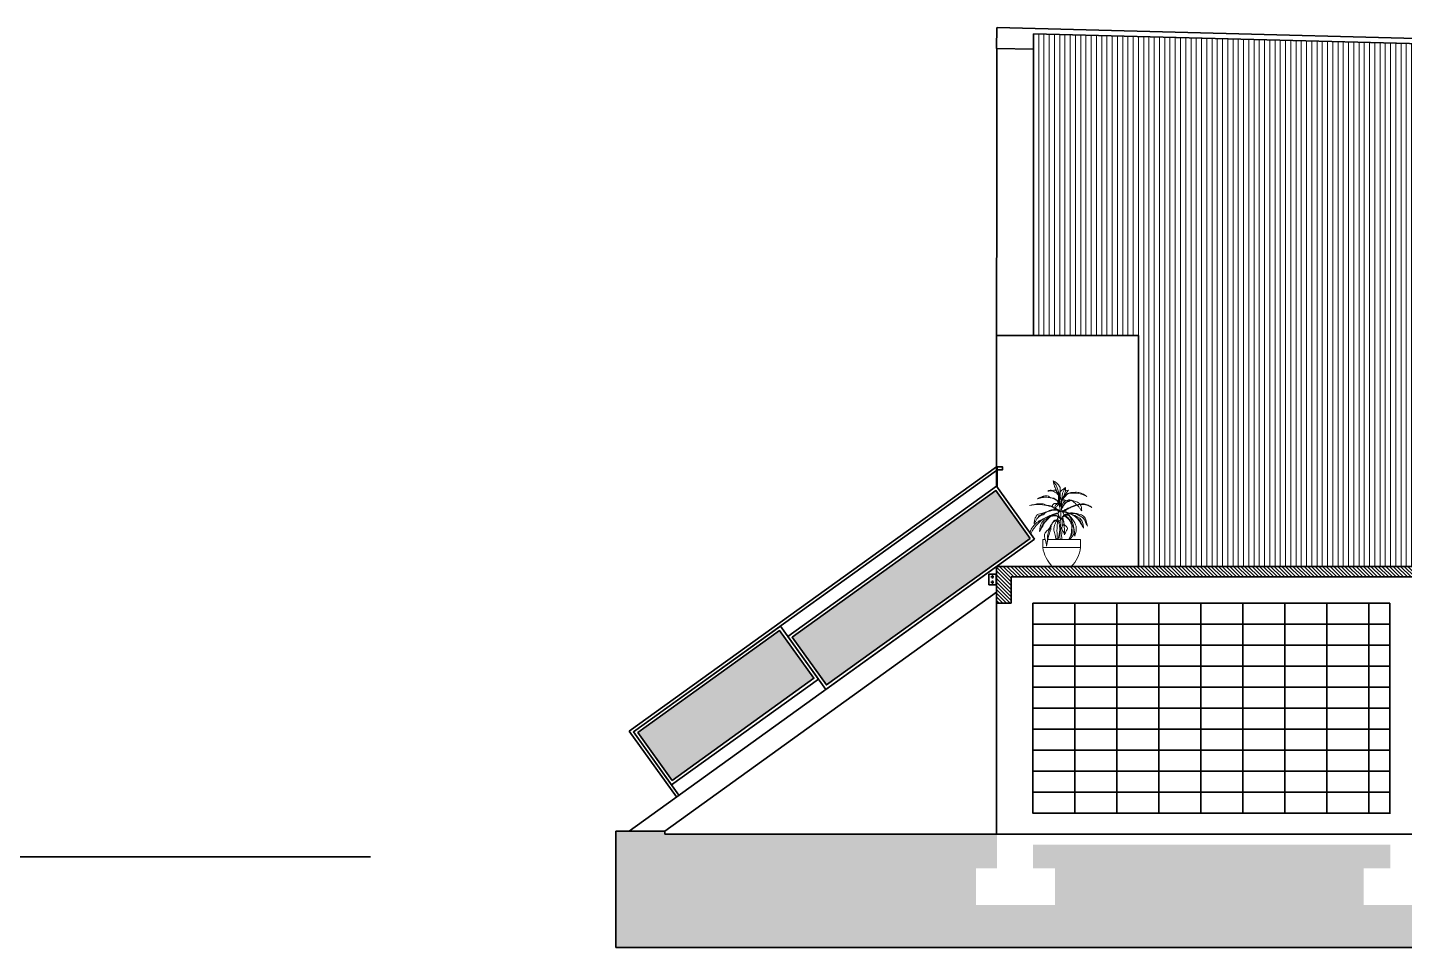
# Model space of a CAD drawing. Header units: metres. Extents: x -63 to 10476, y -9 to 13.
# Drawn here: x -35.09 to -21.97, y -8.85 to -0.09 of the extents above; entities that cross this region are included whole.
import ezdxf

# ---------------------------------------------------------------- set-up
doc = ezdxf.new("R2010")
doc.units = ezdxf.units.M
doc.header["$LTSCALE"] = 5
doc.header["$MEASUREMENT"] = 0
for name, color, linetype, lineweight in [('A-ANNO-NOTE', 7, 'Continuous', 35), ('A-ELEV-MBE1', 7, 'Continuous', 35), ('A-ELEV-PATT', 255, 'Continuous', 18), ('A-FURN', 253, 'Continuous', 18), ('A-FURN-', 253, 'Continuous', 0), ('A-SECT-MCUT', 7, 'Continuous', 35), ('A-SECT-PATT', 8, 'Continuous', 18)]:
    doc.layers.add(name, color=color, linetype=linetype, lineweight=lineweight)

msp = doc.modelspace()

# ---------------------------------------------------------------- hatches: boundary and pattern name
at = {"layer": 'A-SECT-PATT'}
h = msp.add_hatch(dxfattribs=at)
h.set_pattern_fill('ANSI31', color=256, scale=0.4, angle=315, style=0)
h.set_pattern_definition([(270, (61.292926, -81.840805), (0.05, -7e-17), [])])
h.paths.add_polyline_path([(-25.508, -0.151), (-20.052, -0.293), (-20.052, -5.224), (-22.091, -5.224), (-22.891, -5.224), (-24.518, -5.224), (-24.518, -3.024), (-25.496, -3.024)])
h = msp.add_hatch(dxfattribs=at)
h.set_pattern_fill('DOTS', color=256, scale=0.4, angle=542.9169, style=0)
h.set_pattern_definition([(182.91694, (-11.865687, -31.704144), (-0.011211598, -0.025603712), [0, -0.025])])
h.paths.add_polyline_path([(-27.597, -6.289), (-28.947, -7.261), (-29.274, -6.806), (-27.924, -5.835)])
h.paths.add_polyline_path([(-25.538, -4.956), (-27.478, -6.352), (-27.805, -5.898), (-25.865, -4.502)])
h = msp.add_hatch(dxfattribs=at)
h.set_pattern_fill('ANSI31', color=256, scale=0.2, angle=270, style=0)
h.set_pattern_definition([(315, (-11.865687, -31.704144), (0.01767767, 0.01767767), [])])
h.paths.add_polyline_path([(-19.948, -5.224), (-19.948, -5.224), (-19.808, -5.224), (-19.808, -5.574), (-19.948, -5.574), (-19.948, -5.324), (-25.718, -5.324), (-25.718, -5.573), (-25.858, -5.573), (-25.858, -5.224), (-25.718, -5.224)])
h = msp.add_hatch(dxfattribs=at)
h.set_pattern_fill('DOTS', color=256, angle=270, style=0)
h.set_pattern_definition([(180, (-16.667977, -21.320776), (-0.03125, -0.0625), [0, -0.0625])])
h.paths.add_polyline_path([(-25.303, -8.098), (-25.513, -8.098), (-25.513, -7.873), (-22.108, -7.873), (-22.108, -8.098), (-22.154, -8.098), (-22.363, -8.098), (-22.363, -8.448), (-21.613, -8.448), (-21.613, -8.098), (-21.812, -8.098), (-21.858, -8.098), (-21.858, -7.873), (-20.149, -7.873), (-20.149, -8.023), (-20.149, -8.098), (-20.359, -8.098), (-20.359, -8.448), (-19.609, -8.448), (-19.609, -8.098), (-19.808, -8.098), (-19.808, -7.948), (-19.808, -7.773), (-16.668, -7.773), (-16.668, -8.852), (-29.483, -8.852), (-29.483, -7.744), (-29.016, -7.744), (-29.016, -7.773), (-25.853, -7.773), (-25.853, -8.023), (-25.853, -8.098), (-26.053, -8.098), (-26.053, -8.448), (-25.303, -8.448)])

# ---------------------------------------------------------------- linework, layer by layer
at = {"layer": 'A-ANNO-NOTE'}
msp.add_line((-25.858, -3.024), (-24.507, -3.024), dxfattribs=at)
at = {"layer": 'A-ELEV-MBE1'}
for p, q in [((-25.86, -0.29), (-25.855, -0.091)), ((-19.801, -0.3), (-25.508, -0.151)), ((-25.508, -0.151), (-25.508, -0.298)), ((-25.86, -0.29), (-25.508, -0.298)), ((-24.507, -3.024), (-24.507, -5.224)), ((-25.858, -4.274), (-29.358, -6.793)), ((-25.858, -4.311), (-29.316, -6.8)), ((-25.858, -4.46), (-25.858, -4.274)), ((-25.858, -4.274), (-25.853, -4.274)), ((-25.853, -4.467), (-25.853, -4.274)), ((-25.858, -5.224), (-29.358, -7.744)), ((-25.858, -5.47), (-25.858, -5.224)), ((-25.933, -5.298), (-25.933, -5.398)), ((-25.933, -5.298), (-25.858, -5.298)), ((-25.913, -5.323), (-25.883, -5.323)), ((-25.913, -5.373), (-25.883, -5.373)), ((-25.898, -5.338), (-25.898, -5.308)), ((-25.898, -5.358), (-25.898, -5.388)), ((-25.863, -5.298), (-25.863, -5.398)), ((-25.858, -5.47), (-29.016, -7.744)), ((-25.933, -5.398), (-25.858, -5.398)), ((-25.858, -5.573), (-25.858, -7.773)), ((-29.358, -6.793), (-28.907, -7.419)), ((-29.316, -6.8), (-28.883, -7.402)), ((-22.108, -7.573), (-25.513, -7.574)), ((-29.483, -7.744), (-29.483, -8.852)), ((-29.483, -7.744), (-29.483, -8.852)), ((-29.016, -7.744), (-29.483, -7.744)), ((-29.016, -7.744), (-29.016, -7.773)), ((-29.016, -7.773), (-25.858, -7.773)), ((-29.483, -8.852), (-16.668, -8.852))]:
    msp.add_line(p, q, dxfattribs=at)
at = {"layer": 'A-ELEV-MBE1', "extrusion": (4.44089e-16, 4.48813e-31, -1)}
for p, q in [((-22.891, -5.224), (-22.091, -5.224)), ((-22.866, -5.224), (-22.116, -5.224)), ((-22.866, -5.224), (-22.116, -5.224))]:
    msp.add_line(p, q, dxfattribs=at)
at = {"layer": 'A-ELEV-MBE1'}
for points in [[(-19.801, -0.249), (-25.853, -0.091), (-25.853, -0.091), (-25.853, -0.091), (-25.853, -0.091), (-25.853, -0.091), (-25.853, -0.091)], [(-25.857, -0.29), (-25.858, -4.274)], [(-25.508, -3.024), (-25.508, -0.298)], [(-19.808, -7.773), (-25.858, -7.773)]]:
    msp.add_lwpolyline(points, dxfattribs=at)
for points in [[(-25.853, -4.304), (-25.853, -4.274), (-25.803, -4.274), (-25.803, -4.304)], [(-25.496, -4.963), (-25.858, -4.46), (-27.847, -5.891), (-27.484, -6.394)], [(-25.538, -4.956), (-25.865, -4.502), (-27.805, -5.898), (-27.478, -6.352)], [(-25.113, -5.574), (-25.513, -5.574), (-25.513, -5.774), (-25.113, -5.774)], [(-24.713, -5.574), (-25.113, -5.574), (-25.113, -5.774), (-24.713, -5.774)], [(-24.313, -5.574), (-24.713, -5.574), (-24.713, -5.774), (-24.313, -5.774)], [(-23.913, -5.574), (-24.313, -5.574), (-24.313, -5.774), (-23.913, -5.774)], [(-23.513, -5.574), (-23.913, -5.574), (-23.913, -5.774), (-23.513, -5.774)], [(-23.113, -5.574), (-23.513, -5.574), (-23.513, -5.774), (-23.113, -5.774)], [(-22.713, -5.574), (-23.113, -5.574), (-23.113, -5.774), (-22.713, -5.774)], [(-22.313, -5.574), (-22.713, -5.574), (-22.713, -5.774), (-22.313, -5.774)], [(-22.113, -5.574), (-22.313, -5.574), (-22.313, -5.774), (-22.113, -5.774)], [(-28.954, -7.303), (-27.555, -6.296), (-27.917, -5.793), (-29.316, -6.8)], [(-28.947, -7.261), (-27.597, -6.289), (-27.924, -5.835), (-29.274, -6.806)], [(-25.113, -5.774), (-25.513, -5.774), (-25.513, -5.974), (-25.113, -5.974)], [(-24.713, -5.774), (-25.113, -5.774), (-25.113, -5.974), (-24.713, -5.974)], [(-24.313, -5.774), (-24.713, -5.774), (-24.713, -5.974), (-24.313, -5.974)], [(-23.913, -5.774), (-24.313, -5.774), (-24.313, -5.974), (-23.913, -5.974)], [(-23.513, -5.774), (-23.913, -5.774), (-23.913, -5.974), (-23.513, -5.974)], [(-23.113, -5.774), (-23.513, -5.774), (-23.513, -5.974), (-23.113, -5.974)], [(-22.713, -5.774), (-23.113, -5.774), (-23.113, -5.974), (-22.713, -5.974)], [(-22.313, -5.774), (-22.713, -5.774), (-22.713, -5.974), (-22.313, -5.974)], [(-22.113, -5.774), (-22.313, -5.774), (-22.313, -5.974), (-22.113, -5.974)], [(-25.113, -5.974), (-25.513, -5.974), (-25.513, -6.174), (-25.113, -6.174)], [(-24.713, -5.974), (-25.113, -5.974), (-25.113, -6.174), (-24.713, -6.174)], [(-24.313, -5.974), (-24.713, -5.974), (-24.713, -6.174), (-24.313, -6.174)], [(-23.913, -5.974), (-24.313, -5.974), (-24.313, -6.174), (-23.913, -6.174)], [(-23.513, -5.974), (-23.913, -5.974), (-23.913, -6.174), (-23.513, -6.174)], [(-23.113, -5.974), (-23.513, -5.974), (-23.513, -6.174), (-23.113, -6.174)], [(-22.713, -5.974), (-23.113, -5.974), (-23.113, -6.174), (-22.713, -6.174)], [(-22.313, -5.974), (-22.713, -5.974), (-22.713, -6.174), (-22.313, -6.174)], [(-22.113, -5.974), (-22.313, -5.974), (-22.313, -6.174), (-22.113, -6.174)], [(-25.113, -6.174), (-25.513, -6.174), (-25.513, -6.374), (-25.113, -6.374)], [(-24.713, -6.174), (-25.113, -6.174), (-25.113, -6.374), (-24.713, -6.374)], [(-24.313, -6.174), (-24.713, -6.174), (-24.713, -6.374), (-24.313, -6.374)], [(-23.913, -6.174), (-24.313, -6.174), (-24.313, -6.374), (-23.913, -6.374)], [(-23.513, -6.174), (-23.913, -6.174), (-23.913, -6.374), (-23.513, -6.374)], [(-23.113, -6.174), (-23.513, -6.174), (-23.513, -6.374), (-23.113, -6.374)], [(-22.713, -6.174), (-23.113, -6.174), (-23.113, -6.374), (-22.713, -6.374)], [(-22.313, -6.174), (-22.713, -6.174), (-22.713, -6.374), (-22.313, -6.374)], [(-22.113, -6.174), (-22.313, -6.174), (-22.313, -6.374), (-22.113, -6.374)], [(-25.113, -6.374), (-25.513, -6.374), (-25.513, -6.574), (-25.113, -6.574)], [(-24.713, -6.374), (-25.113, -6.374), (-25.113, -6.574), (-24.713, -6.574)], [(-24.313, -6.374), (-24.713, -6.374), (-24.713, -6.574), (-24.313, -6.574)], [(-23.913, -6.374), (-24.313, -6.374), (-24.313, -6.574), (-23.913, -6.574)], [(-23.513, -6.374), (-23.913, -6.374), (-23.913, -6.574), (-23.513, -6.574)], [(-23.113, -6.374), (-23.513, -6.374), (-23.513, -6.574), (-23.113, -6.574)], [(-22.713, -6.374), (-23.113, -6.374), (-23.113, -6.574), (-22.713, -6.574)], [(-22.313, -6.374), (-22.713, -6.374), (-22.713, -6.574), (-22.313, -6.574)], [(-22.113, -6.374), (-22.313, -6.374), (-22.313, -6.574), (-22.113, -6.574)], [(-25.113, -6.574), (-25.513, -6.574), (-25.513, -6.774), (-25.113, -6.774)], [(-24.713, -6.574), (-25.113, -6.574), (-25.113, -6.774), (-24.713, -6.774)], [(-24.313, -6.574), (-24.713, -6.574), (-24.713, -6.774), (-24.313, -6.774)], [(-23.913, -6.574), (-24.313, -6.574), (-24.313, -6.774), (-23.913, -6.774)], [(-23.513, -6.574), (-23.913, -6.574), (-23.913, -6.774), (-23.513, -6.774)], [(-23.113, -6.574), (-23.513, -6.574), (-23.513, -6.774), (-23.113, -6.774)], [(-22.713, -6.574), (-23.113, -6.574), (-23.113, -6.774), (-22.713, -6.774)], [(-22.313, -6.574), (-22.713, -6.574), (-22.713, -6.774), (-22.313, -6.774)], [(-22.113, -6.574), (-22.313, -6.574), (-22.313, -6.774), (-22.113, -6.774)], [(-25.113, -6.774), (-25.513, -6.774), (-25.513, -6.974), (-25.113, -6.974)], [(-24.713, -6.774), (-25.113, -6.774), (-25.113, -6.974), (-24.713, -6.974)], [(-24.313, -6.774), (-24.713, -6.774), (-24.713, -6.974), (-24.313, -6.974)], [(-23.913, -6.774), (-24.313, -6.774), (-24.313, -6.974), (-23.913, -6.974)], [(-23.513, -6.774), (-23.913, -6.774), (-23.913, -6.974), (-23.513, -6.974)], [(-23.113, -6.774), (-23.513, -6.774), (-23.513, -6.974), (-23.113, -6.974)], [(-22.713, -6.774), (-23.113, -6.774), (-23.113, -6.974), (-22.713, -6.974)], [(-22.313, -6.774), (-22.713, -6.774), (-22.713, -6.974), (-22.313, -6.974)], [(-22.113, -6.774), (-22.313, -6.774), (-22.313, -6.974), (-22.113, -6.974)], [(-25.113, -6.974), (-25.513, -6.974), (-25.513, -7.174), (-25.113, -7.174)], [(-24.713, -6.974), (-25.113, -6.974), (-25.113, -7.174), (-24.713, -7.174)], [(-24.313, -6.974), (-24.713, -6.974), (-24.713, -7.174), (-24.313, -7.174)], [(-23.913, -6.974), (-24.313, -6.974), (-24.313, -7.174), (-23.913, -7.174)], [(-23.513, -6.974), (-23.913, -6.974), (-23.913, -7.174), (-23.513, -7.174)], [(-23.113, -6.974), (-23.513, -6.974), (-23.513, -7.174), (-23.113, -7.174)], [(-22.713, -6.974), (-23.113, -6.974), (-23.113, -7.174), (-22.713, -7.174)], [(-22.313, -6.974), (-22.713, -6.974), (-22.713, -7.174), (-22.313, -7.174)], [(-22.113, -6.974), (-22.313, -6.974), (-22.313, -7.174), (-22.113, -7.174)], [(-25.113, -7.174), (-25.513, -7.174), (-25.513, -7.374), (-25.113, -7.374)], [(-24.713, -7.174), (-25.113, -7.174), (-25.113, -7.374), (-24.713, -7.374)], [(-24.313, -7.174), (-24.713, -7.174), (-24.713, -7.374), (-24.313, -7.374)], [(-23.913, -7.174), (-24.313, -7.174), (-24.313, -7.374), (-23.913, -7.374)], [(-23.513, -7.174), (-23.913, -7.174), (-23.913, -7.374), (-23.513, -7.374)], [(-23.113, -7.174), (-23.513, -7.174), (-23.513, -7.374), (-23.113, -7.374)], [(-22.713, -7.174), (-23.113, -7.174), (-23.113, -7.374), (-22.713, -7.374)], [(-22.313, -7.174), (-22.713, -7.174), (-22.713, -7.374), (-22.313, -7.374)], [(-22.113, -7.174), (-22.313, -7.174), (-22.313, -7.374), (-22.113, -7.374)], [(-25.113, -7.374), (-25.513, -7.374), (-25.513, -7.574), (-25.113, -7.574)], [(-24.713, -7.374), (-25.113, -7.374), (-25.113, -7.574), (-24.713, -7.574)], [(-23.913, -7.374), (-24.313, -7.374), (-24.313, -7.574), (-23.913, -7.574)], [(-23.513, -7.374), (-23.913, -7.374), (-23.913, -7.574), (-23.513, -7.574)], [(-23.113, -7.374), (-23.513, -7.374), (-23.513, -7.574), (-23.113, -7.574)], [(-22.713, -7.374), (-23.113, -7.374), (-23.113, -7.574), (-22.713, -7.574)], [(-22.313, -7.374), (-22.713, -7.374), (-22.713, -7.574), (-22.313, -7.574)], [(-22.113, -7.374), (-22.313, -7.374), (-22.313, -7.574), (-22.113, -7.574)]]:
    msp.add_lwpolyline(points, close=True, dxfattribs=at)
for centre in [(-25.898, -5.323), (-25.898, -5.373)]:
    msp.add_circle(centre, 0.005, dxfattribs=at)
at = {"layer": 'A-ELEV-PATT'}
msp.add_line((-25.858, -5.224), (-24.518, -5.224), dxfattribs=at)
at = {"layer": 'A-FURN'}
for p, q in [((-25.268, -4.638), (-25.262, -4.64)), ((-25.259, -4.656), (-25.253, -4.654)), ((-25.247, -4.697), (-25.245, -4.781)), ((-25.396, -4.967), (-25.418, -4.967)), ((-25.418, -4.967), (-25.418, -5.044)), ((-25.058, -4.967), (-25.371, -4.967)), ((-25.058, -5.044), (-25.058, -4.967)), ((-25.418, -5.044), (-25.058, -5.044))]:
    msp.add_line(p, q, dxfattribs=at)
for centre, major_axis, start_param, end_param in [((-25.594, -4.585), (-0.231, 0.231), 3.8338, 4.109865), ((-14.699, -4.245), (7.476, 7.476), 2.38351, 2.391359), ((-25.191, -4.451), (-0.0344, 0.0344), 2.108436, 2.704877), ((-25.16, -4.626), (0.077, 0.077), 2.313892, 2.467435), ((-25.71, -4.704), (0.323, 0.323), 5.503444, 5.604512), ((-23.946, -4.608), (0.916, 0.916), 2.365565, 2.426782), ((-25.585, -4.683), (-0.226, 0.226), 3.616988, 3.774813), ((-24.299, -4.967), (0.704, 0.704), 2.122323, 2.167879)]:
    msp.add_ellipse(centre, major_axis=major_axis, ratio=1, start_param=start_param, end_param=end_param, dxfattribs=at)
for points, knots in [([(-25.256, -4.622), (-25.256, -4.613), (-25.257, -4.598), (-25.256, -4.572), (-25.264, -4.542), (-25.249, -4.505), (-25.255, -4.446), (-25.294, -4.423), (-25.32, -4.408)], [0, 0, 0, 0, 52.203448, 95.407615, 161.27111, 242.581626, 335.542908, 506.510273, 506.510273, 506.510273, 506.510273]), ([(-25.32, -4.408), (-25.314, -4.418), (-25.302, -4.437), (-25.281, -4.467), (-25.273, -4.505), (-25.265, -4.531), (-25.26, -4.544)], [0, 0, 0, 0, 70.438697, 140.877394, 226.765984, 312.654575, 312.654575, 312.654575, 312.654575]), ([(-25.32, -4.408), (-25.317, -4.422), (-25.314, -4.44), (-25.302, -4.473), (-25.288, -4.505), (-25.27, -4.531), (-25.261, -4.543), (-25.26, -4.544)], [0, 0, 0, 0, 86.620552, 116.045031, 217.792366, 304.999017, 313.159899, 313.159899, 313.159899, 313.159899]), ([(-25.269, -4.611), (-25.275, -4.605), (-25.29, -4.59), (-25.321, -4.574), (-25.36, -4.566), (-25.402, -4.564), (-25.442, -4.562), (-25.462, -4.575), (-25.468, -4.58)], [0, 0, 0, 0, 56.466982, 132.952274, 209.810846, 305.230183, 400.102782, 448.476329, 448.476329, 448.476329, 448.476329]), ([(-25.403, -4.564), (-25.416, -4.567), (-25.438, -4.571), (-25.46, -4.577), (-25.468, -4.58)], [0, 0, 0, 0, 83.959812, 140.374172, 140.374172, 140.374172, 140.374172]), ([(-25.261, -4.615), (-25.263, -4.612), (-25.272, -4.602), (-25.292, -4.588), (-25.318, -4.569), (-25.349, -4.573), (-25.365, -4.549), (-25.394, -4.549), (-25.419, -4.556), (-25.435, -4.564), (-25.441, -4.567)], [0, 0, 0, 0, 24.186773, 83.035732, 156.307009, 212.235893, 256.946965, 315.750026, 378.47801, 422.77248, 422.77248, 422.77248, 422.77248]), ([(-25.371, -4.507), (-25.364, -4.502), (-25.35, -4.492), (-25.316, -4.506), (-25.296, -4.52), (-25.282, -4.529)], [0, 0, 0, 0, 50.716861, 101.504655, 208.933143, 208.933143, 208.933143, 208.933143]), ([(-25.285, -4.527), (-25.302, -4.516), (-25.328, -4.498), (-25.359, -4.505), (-25.371, -4.507)], [0, 0, 0, 0, 116.469567, 190.680617, 190.680617, 190.680617, 190.680617]), ([(-25.327, -4.5), (-25.318, -4.497), (-25.301, -4.491), (-25.283, -4.51), (-25.282, -4.524), (-25.282, -4.529)], [0, 0, 0, 0, 54.056637, 102.422741, 137.253761, 137.253761, 137.253761, 137.253761]), ([(-25.269, -4.554), (-25.269, -4.553), (-25.273, -4.544), (-25.279, -4.535), (-25.285, -4.527)], [17.283834, 17.283834, 17.283834, 17.283834, 19.044228, 39.154424, 39.154424, 39.154424, 39.154424]), ([(-25.26, -4.578), (-25.262, -4.572), (-25.265, -4.567), (-25.266, -4.561), (-25.267, -4.561)], [0, 0, 0, 0, 11.516944, 12.361781, 12.361781, 12.361781, 12.361781]), ([(-25.262, -4.542), (-25.261, -4.554), (-25.26, -4.579), (-25.26, -4.604), (-25.261, -4.617)], [3.12103, 3.12103, 3.12103, 3.12103, 28.045677, 55.646402, 55.646402, 55.646402, 55.646402]), ([(-25.202, -4.472), (-25.207, -4.477), (-25.219, -4.485), (-25.237, -4.498), (-25.257, -4.514), (-25.252, -4.538), (-25.254, -4.562), (-25.247, -4.579), (-25.242, -4.59)], [0, 0, 0, 0, 44.401014, 88.802027, 142.765348, 184.77499, 226.784631, 297.370749, 297.370749, 297.370749, 297.370749]), ([(-25.246, -4.635), (-25.245, -4.629), (-25.243, -4.615), (-25.244, -4.592), (-25.23, -4.574), (-25.221, -4.562), (-25.215, -4.542), (-25.201, -4.516), (-25.202, -4.488), (-25.202, -4.472)], [0, 0, 0, 0, 38.439823, 92.246142, 135.877324, 175.500045, 185.557877, 264.705587, 358.032111, 358.032111, 358.032111, 358.032111]), ([(-25.243, -4.625), (-25.24, -4.612), (-25.232, -4.584), (-25.202, -4.552), (-25.168, -4.521), (-25.131, -4.526), (-25.075, -4.522), (-25.034, -4.541), (-25, -4.557)], [0, 0, 0, 0, 80.643661, 181.286395, 271.336381, 346.951261, 401.046303, 623.955499, 623.955499, 623.955499, 623.955499]), ([(-25, -4.557), (-25.013, -4.547), (-25.039, -4.529), (-25.085, -4.516), (-25.128, -4.519), (-25.171, -4.522), (-25.206, -4.549), (-25.229, -4.575), (-25.239, -4.594), (-25.241, -4.599)], [0, 0, 0, 0, 101.378696, 197.891079, 287.293092, 374.394412, 457.932428, 555.49656, 591.056369, 591.056369, 591.056369, 591.056369]), ([(-25.202, -4.472), (-25.206, -4.48), (-25.214, -4.496), (-25.23, -4.521), (-25.233, -4.554), (-25.238, -4.578), (-25.24, -4.59)], [0, 0, 0, 0, 54.230342, 108.460684, 185.828701, 259.914124, 259.914124, 259.914124, 259.914124]), ([(-25.24, -4.655), (-25.237, -4.649), (-25.231, -4.635), (-25.223, -4.616), (-25.207, -4.601), (-25.189, -4.596), (-25.161, -4.584), (-25.162, -4.593), (-25.163, -4.595)], [0, 0, 0, 0, 15.494515, 30.343084, 43.219419, 58.59635, 75.994338, 81.382464, 81.382464, 81.382464, 81.382464]), ([(-25.177, -4.601), (-25.18, -4.6), (-25.189, -4.597), (-25.201, -4.595), (-25.215, -4.586), (-25.221, -4.597), (-25.215, -4.602), (-25.211, -4.605)], [7.182475, 7.182475, 7.182475, 7.182475, 11.923087, 27.767644, 35.436412, 38.48928, 48.47527, 48.47527, 48.47527, 48.47527]), ([(-25.218, -4.553), (-25.215, -4.55), (-25.206, -4.543), (-25.197, -4.528), (-25.187, -4.516), (-25.181, -4.504), (-25.177, -4.499), (-25.175, -4.496)], [0, 0, 0, 0, 29.301877, 68.783518, 108.26516, 129.773298, 149.094788, 149.094788, 149.094788, 149.094788]), ([(-25.313, -4.666), (-25.321, -4.662), (-25.34, -4.65), (-25.374, -4.646), (-25.409, -4.627), (-25.468, -4.624), (-25.514, -4.636), (-25.545, -4.644)], [0, 0, 0, 0, 53.682399, 142.406353, 205.301981, 300.649136, 501.198183, 501.198183, 501.198183, 501.198183]), ([(-25.545, -4.644), (-25.516, -4.638), (-25.462, -4.627), (-25.392, -4.643), (-25.344, -4.644), (-25.324, -4.654), (-25.32, -4.657)], [0, 0, 0, 0, 183.819477, 340.401085, 444.959585, 477.965039, 477.965039, 477.965039, 477.965039]), ([(-25.268, -4.715), (-25.275, -4.716), (-25.295, -4.717), (-25.331, -4.73), (-25.376, -4.751), (-25.427, -4.775), (-25.481, -4.806), (-25.52, -4.851), (-25.536, -4.887), (-25.541, -4.901)], [0, 0, 0, 0, 41.232269, 125.885444, 237.066917, 352.719154, 475.594701, 624.435824, 717.061742, 717.061742, 717.061742, 717.061742]), ([(-25.287, -4.682), (-25.293, -4.681), (-25.312, -4.682), (-25.345, -4.687), (-25.383, -4.704), (-25.417, -4.716), (-25.445, -4.725), (-25.472, -4.725), (-25.48, -4.747), (-25.498, -4.772), (-25.5, -4.798), (-25.502, -4.817)], [23.926304, 23.926304, 23.926304, 23.926304, 34.945629, 63.32097, 92.93313, 120.580191, 138.726541, 156.87289, 169.426774, 181.980658, 221.442031, 221.442031, 221.442031, 221.442031]), ([(-25.502, -4.817), (-25.497, -4.81), (-25.487, -4.794), (-25.473, -4.768), (-25.452, -4.745), (-25.426, -4.735), (-25.402, -4.73), (-25.393, -4.704), (-25.366, -4.702), (-25.338, -4.69), (-25.307, -4.686), (-25.286, -4.689), (-25.278, -4.69)], [0, 0, 0, 0, 18.933568, 37.867136, 63.747631, 79.832717, 95.917803, 111.566445, 128.896766, 146.227086, 175.529645, 191.547784, 191.547784, 191.547784, 191.547784]), ([(-25.384, -4.703), (-25.396, -4.709), (-25.416, -4.719), (-25.438, -4.735), (-25.456, -4.738), (-25.462, -4.754), (-25.468, -4.763), (-25.473, -4.771)], [0, 0, 0, 0, 86.559228, 136.195218, 173.164488, 184.21685, 241.717772, 241.717772, 241.717772, 241.717772]), ([(-25.28, -4.625), (-25.29, -4.623), (-25.304, -4.621), (-25.316, -4.631), (-25.329, -4.636), (-25.322, -4.658), (-25.313, -4.668), (-25.308, -4.673)], [0, 0, 0, 0, 60.026994, 79.747288, 99.467582, 134.453294, 187.741941, 187.741941, 187.741941, 187.741941]), ([(-25.308, -4.673), (-25.304, -4.67), (-25.297, -4.663), (-25.287, -4.654), (-25.279, -4.644), (-25.269, -4.638), (-25.27, -4.624), (-25.277, -4.625), (-25.28, -4.625)], [0, 0, 0, 0, 30.974183, 61.948366, 85.722301, 109.496236, 131.303574, 147.007077, 147.007077, 147.007077, 147.007077]), ([(-25.28, -4.625), (-25.283, -4.628), (-25.288, -4.633), (-25.3, -4.642), (-25.302, -4.658), (-25.306, -4.668), (-25.308, -4.673)], [0, 0, 0, 0, 25.251733, 50.503465, 85.511036, 120.518606, 120.518606, 120.518606, 120.518606]), ([(-25.265, -4.706), (-25.274, -4.694), (-25.286, -4.68), (-25.302, -4.672), (-25.305, -4.671)], [0.870519, 0.870519, 0.870519, 0.870519, 32.810974, 38.446575, 38.446575, 38.446575, 38.446575]), ([(-25.301, -4.667), (-25.299, -4.668), (-25.286, -4.674), (-25.272, -4.686), (-25.261, -4.699), (-25.258, -4.702)], [0, 0, 0, 0, 3.847077, 30.211447, 38.507143, 38.507143, 38.507143, 38.507143]), ([(-25.242, -4.653), (-25.242, -4.65), (-25.242, -4.643), (-25.247, -4.635), (-25.25, -4.626), (-25.258, -4.619), (-25.271, -4.612), (-25.277, -4.62), (-25.28, -4.625)], [0, 0, 0, 0, 21.67487, 39.007498, 56.340127, 83.07213, 106.981961, 135.410819, 135.410819, 135.410819, 135.410819]), ([(-25.254, -4.688), (-25.261, -4.686), (-25.268, -4.684), (-25.276, -4.682), (-25.277, -4.682)], [0, 0, 0, 0, 15.041609, 16.959326, 16.959326, 16.959326, 16.959326]), ([(-25.242, -4.653), (-25.244, -4.651), (-25.247, -4.645), (-25.253, -4.635), (-25.258, -4.625), (-25.27, -4.617), (-25.274, -4.621), (-25.275, -4.622)], [0, 0, 0, 0, 20.169284, 40.338567, 72.632839, 97.144877, 106.328014, 106.328014, 106.328014, 106.328014]), ([(-25.245, -4.698), (-25.249, -4.699), (-25.262, -4.7), (-25.279, -4.722), (-25.263, -4.743), (-25.255, -4.762), (-25.248, -4.774), (-25.245, -4.781)], [0, 0, 0, 0, 22.712992, 81.873114, 127.807414, 171.14262, 214.477825, 214.477825, 214.477825, 214.477825]), ([(-25.262, -4.635), (-25.263, -4.634), (-25.265, -4.63), (-25.265, -4.626), (-25.264, -4.623)], [0, 0, 0, 0, 9.391486, 27.431441, 27.431441, 27.431441, 27.431441]), ([(-25.259, -4.656), (-25.26, -4.65), (-25.263, -4.64), (-25.262, -4.629), (-25.261, -4.624)], [0, 0, 0, 0, 36.009999, 67.261879, 67.261879, 67.261879, 67.261879]), ([(-25.253, -4.654), (-25.254, -4.65), (-25.255, -4.642), (-25.255, -4.635), (-25.255, -4.632)], [0, 0, 0, 0, 29.619588, 47.02993, 47.02993, 47.02993, 47.02993]), ([(-25.245, -4.781), (-25.243, -4.777), (-25.238, -4.768), (-25.231, -4.75), (-25.215, -4.731), (-25.224, -4.705), (-25.238, -4.7), (-25.245, -4.698)], [0, 0, 0, 0, 23.614402, 65.742778, 122.10766, 167.075649, 210.545639, 210.545639, 210.545639, 210.545639]), ([(-25.096, -4.637), (-25.101, -4.632), (-25.118, -4.617), (-25.14, -4.586), (-25.179, -4.601), (-25.206, -4.617), (-25.224, -4.643), (-25.235, -4.661), (-25.24, -4.67)], [52.253983, 52.253983, 52.253983, 52.253983, 66.21373, 98.510479, 120.144711, 143.109902, 163.913748, 185.900107, 185.900107, 185.900107, 185.900107]), ([(-25.24, -4.681), (-25.235, -4.671), (-25.225, -4.651), (-25.207, -4.621), (-25.177, -4.603), (-25.148, -4.593), (-25.125, -4.599), (-25.1, -4.605), (-25.078, -4.615), (-25.067, -4.627), (-25.065, -4.629)], [0, 0, 0, 0, 22.720035, 46.019821, 72.313546, 93.947778, 106.442977, 121.43264, 148.009322, 154.329831, 154.329831, 154.329831, 154.329831]), ([(-25.24, -4.699), (-25.228, -4.694), (-25.21, -4.686), (-25.181, -4.671), (-25.152, -4.658), (-25.099, -4.636), (-25.042, -4.62), (-24.985, -4.64), (-24.962, -4.653), (-24.95, -4.661)], [0, 0, 0, 0, 81.884064, 120.255929, 208.30069, 278.828132, 477.685367, 557.757834, 644.76611, 644.76611, 644.76611, 644.76611]), ([(-25.23, -4.705), (-25.221, -4.7), (-25.2, -4.688), (-25.166, -4.669), (-25.129, -4.652), (-25.084, -4.638), (-25.022, -4.628), (-24.977, -4.649), (-24.95, -4.661)], [0, 0, 0, 0, 65.56493, 151.088084, 243.201276, 319.20792, 445.364965, 621.830259, 621.830259, 621.830259, 621.830259]), ([(-25.215, -4.698), (-25.209, -4.7), (-25.193, -4.706), (-25.177, -4.712), (-25.167, -4.716)], [17.020618, 17.020618, 17.020618, 17.020618, 31.054146, 52.91629, 52.91629, 52.91629, 52.91629]), ([(-25.215, -4.731), (-25.205, -4.727), (-25.183, -4.719), (-25.146, -4.711), (-25.104, -4.72), (-25.061, -4.726), (-25.019, -4.748), (-25.004, -4.794), (-24.997, -4.823), (-24.993, -4.84)], [0, 0, 0, 0, 61.671712, 150.944776, 230.877748, 322.19215, 426.054559, 502.08429, 613.705255, 613.705255, 613.705255, 613.705255]), ([(-24.993, -4.84), (-25.002, -4.813), (-25.017, -4.77), (-25.063, -4.74), (-25.101, -4.723), (-25.141, -4.716), (-25.18, -4.724), (-25.2, -4.732), (-25.208, -4.736)], [0, 0, 0, 0, 57.333411, 91.418011, 111.035351, 144.837718, 174.177111, 191.410834, 191.410834, 191.410834, 191.410834]), ([(-25.048, -4.694), (-25.053, -4.687), (-25.064, -4.673), (-25.077, -4.654), (-25.087, -4.645), (-25.091, -4.641)], [0, 0, 0, 0, 18.041341, 36.082683, 47.485096, 47.485096, 47.485096, 47.485096]), ([(-25.061, -4.635), (-25.058, -4.641), (-25.049, -4.659), (-25.048, -4.68), (-25.048, -4.694)], [159.588619, 159.588619, 159.588619, 159.588619, 172.537673, 201.363356, 201.363356, 201.363356, 201.363356]), ([(-25.532, -4.913), (-25.528, -4.905), (-25.519, -4.886), (-25.498, -4.85), (-25.465, -4.819), (-25.428, -4.776), (-25.376, -4.757), (-25.327, -4.733), (-25.292, -4.721), (-25.275, -4.723), (-25.273, -4.723)], [159.13283, 159.13283, 159.13283, 159.13283, 214.813407, 290.402097, 417.215543, 498.25109, 638.87143, 753.037099, 843.432232, 859.676616, 859.676616, 859.676616, 859.676616]), ([(-25.259, -4.753), (-25.268, -4.747), (-25.288, -4.733), (-25.323, -4.737), (-25.356, -4.753), (-25.391, -4.774), (-25.444, -4.811), (-25.447, -4.86), (-25.45, -4.891)], [0, 0, 0, 0, 69.291558, 143.810012, 204.001706, 299.800871, 404.97216, 584.982159, 584.982159, 584.982159, 584.982159]), ([(-25.45, -4.891), (-25.439, -4.874), (-25.421, -4.847), (-25.406, -4.809), (-25.379, -4.786), (-25.362, -4.755), (-25.324, -4.743), (-25.291, -4.737), (-25.268, -4.754), (-25.257, -4.763), (-25.252, -4.767)], [0, 0, 0, 0, 125.125537, 201.934911, 248.007137, 344.697002, 411.437395, 488.321724, 539.462705, 581.256485, 581.256485, 581.256485, 581.256485]), ([(-25.351, -4.751), (-25.36, -4.761), (-25.38, -4.781), (-25.415, -4.809), (-25.429, -4.851), (-25.443, -4.878), (-25.45, -4.891)], [0, 0, 0, 0, 88.883576, 177.767151, 270.079935, 362.392718, 362.392718, 362.392718, 362.392718]), ([(-25.251, -4.79), (-25.261, -4.786), (-25.277, -4.778), (-25.305, -4.78), (-25.321, -4.802), (-25.342, -4.832), (-25.36, -4.872), (-25.411, -4.908), (-25.394, -4.973), (-25.385, -5.014), (-25.382, -5.032)], [0, 0, 0, 0, 64.510464, 112.367752, 159.892903, 222.629496, 343.795332, 430.411728, 578.655446, 699.63842, 699.63842, 699.63842, 699.63842]), ([(-25.382, -5.032), (-25.375, -4.989), (-25.367, -4.934), (-25.339, -4.872), (-25.342, -4.834), (-25.323, -4.806), (-25.302, -4.788), (-25.275, -4.788), (-25.262, -4.801), (-25.255, -4.809)], [0, 0, 0, 0, 273.073177, 340.436372, 424.457798, 500.714469, 542.23603, 590.839734, 653.153135, 653.153135, 653.153135, 653.153135]), ([(-25.336, -4.825), (-25.341, -4.838), (-25.351, -4.865), (-25.373, -4.911), (-25.373, -4.969), (-25.379, -5.011), (-25.382, -5.032)], [0, 0, 0, 0, 90.528946, 181.057891, 313.542796, 446.027701, 446.027701, 446.027701, 446.027701]), ([(-25.289, -4.967), (-25.294, -4.953), (-25.302, -4.924), (-25.316, -4.874), (-25.308, -4.825), (-25.291, -4.798), (-25.286, -4.789)], [0, 0, 0, 0, 92.47205, 190.615618, 322.10326, 386.557895, 386.557895, 386.557895, 386.557895]), ([(-25.279, -4.79), (-25.279, -4.805), (-25.281, -4.834), (-25.284, -4.878), (-25.282, -4.923), (-25.281, -4.952), (-25.281, -4.967)], [0, 0, 0, 0, 91.910228, 183.820456, 276.259896, 368.699335, 368.699335, 368.699335, 368.699335]), ([(-25.273, -4.967), (-25.266, -4.936), (-25.254, -4.885), (-25.258, -4.827), (-25.268, -4.803), (-25.27, -4.798)], [0, 0, 0, 0, 197.181034, 324.530945, 358.312597, 358.312597, 358.312597, 358.312597]), ([(-25.252, -4.967), (-25.254, -4.953), (-25.26, -4.921), (-25.241, -4.87), (-25.254, -4.818), (-25.251, -4.786), (-25.249, -4.773)], [0, 0, 0, 0, 84.480767, 204.822281, 323.461566, 407.598597, 407.598597, 407.598597, 407.598597]), ([(-25.24, -4.771), (-25.234, -4.768), (-25.223, -4.763), (-25.224, -4.782), (-25.214, -4.796), (-25.222, -4.824), (-25.194, -4.837), (-25.18, -4.863), (-25.198, -4.89), (-25.207, -4.91), (-25.213, -4.924)], [0, 0, 0, 0, 30.594117, 54.024866, 89.506129, 141.193265, 204.410034, 255.95419, 300.000075, 396.607529, 396.607529, 396.607529, 396.607529]), ([(-25.213, -4.924), (-25.217, -4.909), (-25.222, -4.886), (-25.242, -4.859), (-25.234, -4.845), (-25.231, -4.831), (-25.21, -4.822), (-25.221, -4.8), (-25.222, -4.783), (-25.23, -4.78), (-25.233, -4.779)], [0, 0, 0, 0, 103.041157, 151.733661, 178.492585, 196.331868, 240.930074, 285.817934, 322.476903, 338.853716, 338.853716, 338.853716, 338.853716]), ([(-25.234, -4.844), (-25.235, -4.833), (-25.236, -4.81), (-25.23, -4.781), (-25.233, -4.764), (-25.234, -4.758)], [85.534985, 85.534985, 85.534985, 85.534985, 108.917661, 133.798175, 145.283819, 145.283819, 145.283819, 145.283819]), ([(-25.143, -4.812), (-25.148, -4.803), (-25.16, -4.782), (-25.184, -4.752), (-25.207, -4.736), (-25.219, -4.728)], [0, 0, 0, 0, 63.489527, 149.530447, 239.530447, 239.530447, 239.530447, 239.530447]), ([(-25.217, -4.82), (-25.216, -4.827), (-25.214, -4.842), (-25.212, -4.866), (-25.213, -4.894), (-25.213, -4.914), (-25.213, -4.924)], [0, 0, 0, 0, 44.956979, 90.997939, 154.29865, 217.599361, 217.599361, 217.599361, 217.599361]), ([(-25.171, -4.967), (-25.162, -4.948), (-25.146, -4.914), (-25.143, -4.868), (-25.141, -4.826), (-25.16, -4.789), (-25.179, -4.766), (-25.211, -4.741)], [0, 0, 0, 0, 42.230321, 77.084302, 96.285344, 129.611009, 159.244099, 159.244099, 159.244099, 159.244099]), ([(-25.113, -4.935), (-25.117, -4.922), (-25.125, -4.898), (-25.118, -4.856), (-25.153, -4.819), (-25.139, -4.77), (-25.165, -4.741), (-25.187, -4.733), (-25.199, -4.736), (-25.205, -4.738)], [0, 0, 0, 0, 27.073234, 52.312093, 83.440215, 122.047987, 144.587729, 156.225598, 169.940168, 169.940168, 169.940168, 169.940168]), ([(-25.113, -4.935), (-25.108, -4.919), (-25.097, -4.884), (-25.101, -4.815), (-25.14, -4.771), (-25.166, -4.736), (-25.179, -4.73), (-25.185, -4.727)], [0, 0, 0, 0, 102.887317, 228.654244, 407.720824, 459.543599, 498.027882, 498.027882, 498.027882, 498.027882]), ([(-25.03, -4.859), (-25.041, -4.832), (-25.06, -4.784), (-25.113, -4.741), (-25.149, -4.727), (-25.163, -4.722), (-25.164, -4.721)], [0, 0, 0, 0, 58.586688, 107.727302, 136.037018, 138.694726, 138.694726, 138.694726, 138.694726]), ([(-25.113, -4.935), (-25.114, -4.921), (-25.118, -4.884), (-25.124, -4.834), (-25.14, -4.786), (-25.153, -4.764), (-25.16, -4.753)], [0, 0, 0, 0, 84.040122, 236.880519, 311.365753, 396.338337, 396.338337, 396.338337, 396.338337]), ([(-25.157, -4.72), (-25.149, -4.724), (-25.111, -4.739), (-25.055, -4.759), (-25.035, -4.817), (-25.032, -4.844), (-25.03, -4.859)], [60.242632, 60.242632, 60.242632, 60.242632, 79.149468, 144.662826, 171.403058, 202.149114, 202.149114, 202.149114, 202.149114]), ([(-25.03, -4.859), (-25.039, -4.844), (-25.054, -4.817), (-25.075, -4.782), (-25.099, -4.757), (-25.115, -4.745), (-25.123, -4.739)], [0, 0, 0, 0, 105.381592, 194.248459, 258.541616, 319.733527, 319.733527, 319.733527, 319.733527]), ([(-24.993, -4.84), (-25.001, -4.825), (-25.013, -4.801), (-25.028, -4.762), (-25.061, -4.745), (-25.083, -4.733), (-25.095, -4.726)], [0, 0, 0, 0, 109.491781, 172.019294, 244.081767, 332.430621, 332.430621, 332.430621, 332.430621]), ([(-25.236, -4.967), (-25.238, -4.953), (-25.242, -4.921), (-25.234, -4.889), (-25.233, -4.871)], [0, 0, 0, 0, 28.899827, 66.935998, 66.935998, 66.935998, 66.935998]), ([(-25.169, -4.967), (-25.165, -4.957), (-25.155, -4.938), (-25.134, -4.907), (-25.139, -4.88), (-25.142, -4.864)], [0, 0, 0, 0, 67.222764, 134.445528, 229.02597, 229.02597, 229.02597, 229.02597]), ([(-25.164, -4.967), (-25.156, -4.959), (-25.139, -4.942), (-25.127, -4.921), (-25.121, -4.91)], [0, 0, 0, 0, 72.64957, 148.717171, 148.717171, 148.717171, 148.717171])]:
    msp.add_open_spline(points, degree=3, knots=knots, dxfattribs=at)
for points in [[(-25.266, -4.693), (-25.262, -4.694), (-25.258, -4.695), (-25.254, -4.696)], [(-25.238, -4.69), (-25.235, -4.691), (-25.231, -4.693), (-25.227, -4.694)], [(-25.175, -4.718), (-25.191, -4.712), (-25.208, -4.708), (-25.225, -4.703)], [(-25.168, -4.605), (-25.17, -4.604), (-25.171, -4.604), (-25.173, -4.603)], [(-25.165, -4.6), (-25.166, -4.601), (-25.167, -4.603), (-25.168, -4.605)], [(-25.211, -4.741), (-25.219, -4.746), (-25.226, -4.752), (-25.234, -4.758)], [(-25.215, -4.739), (-25.218, -4.74), (-25.221, -4.741), (-25.223, -4.742)], [(-25.211, -4.741), (-25.215, -4.739), (-25.219, -4.737), (-25.222, -4.735)]]:
    msp.add_open_spline(points, degree=3, dxfattribs=at)
at = {"layer": 'A-FURN-', "color": 251, "true_color": 0x636466}
msp.add_line((-25.328, -5.224), (-25.148, -5.224), dxfattribs=at)
for centre, major_axis, start_param, end_param in [((-25.077, -4.985), (0.245, 0.245), 2.525696, 3.115268), ((-25.352, -5.01), (0.209, 0.209), 4.690951, 5.383738)]:
    msp.add_ellipse(centre, major_axis=major_axis, ratio=1, start_param=start_param, end_param=end_param, dxfattribs=at)
at = {"layer": 'A-SECT-MCUT'}
for p, q in [((-25.718, -5.224), (-25.858, -5.224)), ((-25.858, -5.224), (-25.858, -5.573)), ((-25.718, -5.573), (-25.718, -5.324)), ((-25.858, -5.573), (-25.718, -5.573)), ((-31.819, -7.99), (-45.156, -7.99)), ((-31.819, -7.99), (-45.156, -7.99))]:
    msp.add_line(p, q, dxfattribs=at)
for points in [[(-19.948, -5.224), (-19.948, -5.224), (-25.718, -5.224)], [(-25.718, -5.324), (-19.948, -5.324)]]:
    msp.add_lwpolyline(points, dxfattribs=at)

doc.saveas('drawing.dxf')
